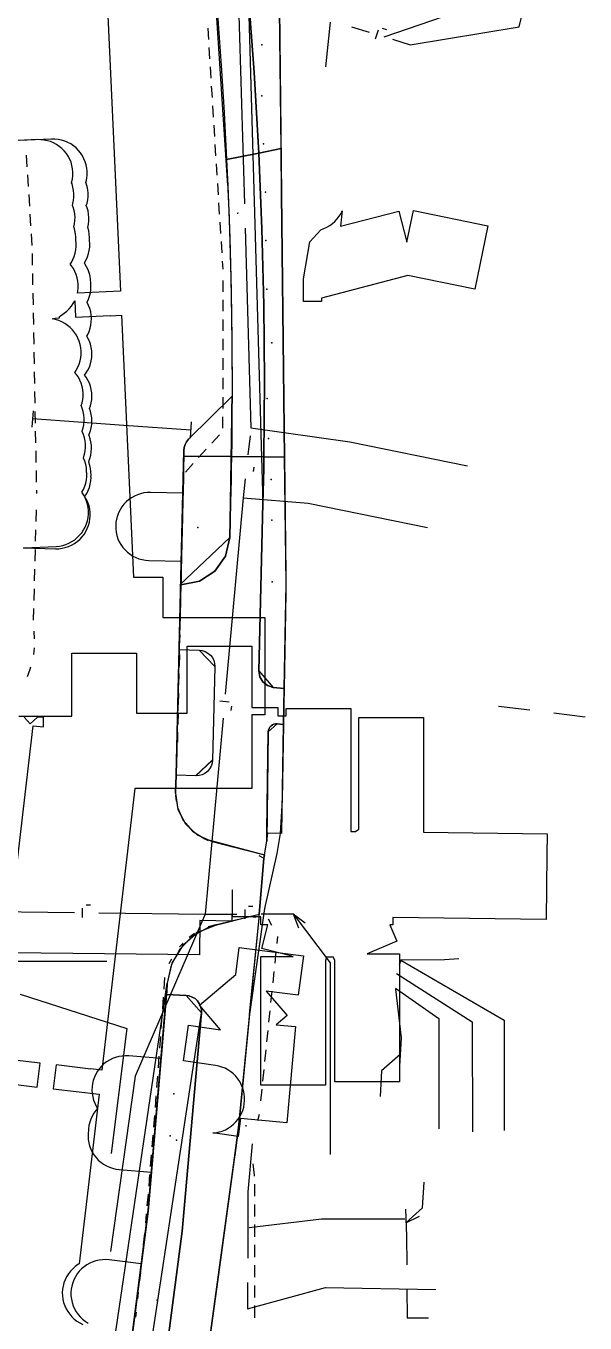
# Model space of a CAD drawing. Header units: metres. Extents: x -3782 to -2031, y 18790 to 19846.
# Drawn here: x -2087.6 to -2053.1, y 19225.9 to 19306.1 of the extents above; entities that cross this region are included whole.
import ezdxf

# ---------------------------------------------------------------- set-up
doc = ezdxf.new("R2010")
doc.units = ezdxf.units.M
for name, color, linetype in [('BOUNDARY', 7, 'Continuous'), ('CURB', 7, 'Continuous'), ('ELECTR_CABLE', 7, 'Continuous'), ('GRASS', 7, 'Continuous'), ('GROUND', 7, 'Continuous'), ('HEAT', 7, 'Continuous'), ('ROAD', 7, 'Continuous'), ('SEWER', 7, 'Continuous'), ('SIDEWALK_PATH', 7, 'Continuous'), ('TREE', 7, 'Continuous'), ('WATER_PIPELINE', 7, 'Continuous')]:
    doc.layers.add(name, color=color, linetype=linetype)

msp = doc.modelspace()

# ---------------------------------------------------------------- linework, layer by layer
at = {"layer": 'BOUNDARY'}
msp.add_lwpolyline([(-2075.328, 19362.054), (-2076.088, 19354.503), (-2076.129, 19346.913), (-2075.451, 19339.354), (-2073.643, 19326.236), (-2073.484, 19325.139), (-2072.469, 19318.461), (-2072.018, 19312.913), (-2071.822, 19295.67), (-2071.554, 19272.155), (-2071.558, 19271.017), (-2071.776, 19258.235), (-2071.912, 19256.15), (-2072.118, 19254.908), (-2072.884, 19251.504), (-2073.796, 19244.979), (-2074.404, 19238.78), (-2074.553, 19237.486), (-2074.69, 19236.44), (-2075.781, 19228.426), (-2076.598, 19222.437)], dxfattribs=at)
at = {"layer": 'CURB'}
for points in [[(-2074.786, 19319.032), (-2073.89, 19308.17), (-2072.974, 19276.556), (-2073.233, 19266.199), (-2072.343, 19265.18), (-2071.659, 19265.104)], [(-2075.143, 19296.196), (-2076.003, 19309.407)], [(-2076.389, 19305.938), (-2076.346, 19305.237)], [(-2076.314, 19304.738), (-2076.271, 19304.036)], [(-2076.239, 19303.537), (-2076.196, 19302.836)], [(-2076.165, 19302.337), (-2076.121, 19301.636)], [(-2076.09, 19301.137), (-2076.046, 19300.436)], [(-2076.015, 19299.937), (-2075.971, 19299.235)], [(-2075.94, 19298.736), (-2075.896, 19298.035)], [(-2087.605, 19298.078), (-2087.559, 19297.36)], [(-2075.865, 19297.536), (-2075.821, 19296.835)], [(-2087.528, 19296.861), (-2087.482, 19296.144)], [(-2075.79, 19296.336), (-2075.746, 19295.635)], [(-2087.451, 19295.645), (-2087.405, 19294.927)], [(-2075.715, 19295.136), (-2075.671, 19294.434)], [(-2087.373, 19294.428), (-2087.328, 19293.71)], [(-2075.64, 19293.935), (-2075.596, 19293.234)], [(-2087.296, 19293.211), (-2087.251, 19292.494)], [(-2075.565, 19292.735), (-2075.522, 19292.034)], [(-2087.24, 19291.994), (-2087.227, 19291.275)], [(-2075.49, 19291.535), (-2075.459, 19291.032)], [(-2087.218, 19290.775), (-2087.205, 19290.056)], [(-2075.459, 19290.333), (-2075.46, 19289.63)], [(-2087.195, 19289.556), (-2087.182, 19288.837)], [(-2075.46, 19289.13), (-2075.46, 19288.428)], [(-2087.173, 19288.337), (-2087.16, 19287.618)], [(-2075.46, 19287.928), (-2075.461, 19287.225)], [(-2087.151, 19287.118), (-2087.138, 19286.399)], [(-2075.461, 19286.725), (-2075.461, 19286.023)], [(-2087.129, 19285.899), (-2087.116, 19285.18)], [(-2075.461, 19285.523), (-2075.461, 19284.82)], [(-2087.107, 19284.681), (-2087.094, 19283.962)], [(-2075.462, 19284.32), (-2075.462, 19283.617)], [(-2087.085, 19283.462), (-2087.072, 19282.743)], [(-2078.052, 19271.516), (-2078.102, 19271.518), (-2075.028, 19274.442), (-2074.973, 19276.606), (-2074.883, 19283.189)], [(-2075.462, 19283.117), (-2075.462, 19282.415)], [(-2087.062, 19282.243), (-2087.049, 19281.524)], [(-2075.463, 19281.915), (-2075.463, 19281.212)], [(-2087.04, 19281.024), (-2087.027, 19280.305)], [(-2075.663, 19280.79), (-2076.136, 19280.27)], [(-2087.018, 19279.805), (-2087.005, 19279.086)], [(-2076.473, 19279.901), (-2076.946, 19279.382)], [(-2086.996, 19278.586), (-2086.983, 19277.867)], [(-2077.283, 19279.012), (-2077.757, 19278.493)], [(-2077.895, 19278.044), (-2077.911, 19277.342)], [(-2086.974, 19277.367), (-2086.97, 19277.16)], [(-2086.996, 19276.148), (-2087.014, 19275.43)], [(-2077.922, 19276.842), (-2077.938, 19276.139)], [(-2077.949, 19275.639), (-2077.965, 19274.937)], [(-2087.027, 19274.93), (-2087.046, 19274.211)], [(-2087.058, 19273.711), (-2087.077, 19272.992)], [(-2077.977, 19274.437), (-2077.993, 19273.735)], [(-2078.004, 19273.235), (-2078.02, 19272.532)], [(-2087.09, 19272.492), (-2087.108, 19271.773)], [(-2087.121, 19271.274), (-2087.139, 19270.555)], [(-2078.031, 19272.032), (-2078.047, 19271.33)], [(-2078.058, 19270.83), (-2078.074, 19270.128)], [(-2087.152, 19270.055), (-2087.17, 19269.336)], [(-2078.086, 19269.628), (-2078.102, 19268.925)], [(-2087.139, 19268.66), (-2087.106, 19268.18)], [(-2078.113, 19268.426), (-2078.121, 19268.069)], [(-2087.12, 19267.621), (-2087.16, 19267.221)], [(-2078.151, 19267.518), (-2076.922, 19267.487), (-2075.947, 19266.462), (-2076.091, 19260.687), (-2077.118, 19259.712), (-2078.34, 19259.745)], [(-2078.14, 19267.223), (-2078.156, 19266.521)], [(-2087.372, 19266.284), (-2087.536, 19265.832)], [(-2087.334, 19266.424), (-2087.372, 19266.284)], [(-2078.167, 19266.021), (-2078.183, 19265.319)], [(-2078.195, 19264.819), (-2078.21, 19264.116)], [(-2078.222, 19263.616), (-2078.238, 19262.914)], [(-2072.743, 19255.677), (-2072.643, 19262.432), (-2072.087, 19262.921), (-2071.697, 19262.878)], [(-2078.249, 19262.414), (-2078.263, 19261.793)], [(-2078.285, 19261.212), (-2078.311, 19260.51)], [(-2076.121, 19260.687), (-2077.146, 19259.713)], [(-2078.33, 19260.01), (-2078.357, 19259.308)], [(-2078.387, 19258.511), (-2078.34, 19258.152)], [(-2078.192, 19257.631), (-2078.129, 19257.459)], [(-2077.544, 19256.549), (-2077.286, 19256.294)], [(-2076.65, 19255.857), (-2076.353, 19255.715)], [(-2075.507, 19255.499), (-2074.826, 19255.325)], [(-2074.341, 19255.201), (-2073.661, 19255.027)], [(-2073.22, 19254.791), (-2072.911, 19254.625)], [(-2075.797, 19250.513), (-2076.353, 19250.381)], [(-2074.608, 19250.795), (-2075.31, 19250.628)], [(-2073.414, 19250.949), (-2073.762, 19250.996)], [(-2072.427, 19250.464), (-2072.628, 19250.843)], [(-2077.193, 19249.956), (-2077.53, 19249.713)], [(-2076.94, 19250.104), (-2077.119, 19250)], [(-2072.104, 19249.337), (-2072.059, 19249.774)], [(-2077.908, 19249.367), (-2078.125, 19249.136)], [(-2072.228, 19248.122), (-2072.155, 19248.84)], [(-2078.632, 19248.389), (-2078.784, 19248.084)], [(-2079.048, 19247.246), (-2079.099, 19246.527)], [(-2072.352, 19246.907), (-2072.279, 19247.625)], [(-2086.825, 19193.08), (-2078.886, 19246.885)], [(-2072.477, 19245.692), (-2072.403, 19246.409)], [(-2087.295, 19191.108), (-2086.101, 19190.819), (-2084.893, 19191.559), (-2076.771, 19245.07), (-2077.72, 19246.136), (-2078.932, 19246.195)], [(-2079.135, 19246.028), (-2079.186, 19245.308)], [(-2079.222, 19244.81), (-2079.274, 19244.09)], [(-2072.601, 19244.477), (-2072.528, 19245.194)], [(-2079.309, 19243.591), (-2079.361, 19242.872)], [(-2072.726, 19243.261), (-2072.652, 19243.979)], [(-2072.85, 19242.046), (-2072.777, 19242.764)], [(-2079.397, 19242.373), (-2079.448, 19241.653)], [(-2079.487, 19241.155), (-2079.544, 19240.436)], [(-2072.974, 19240.831), (-2072.901, 19241.549)], [(-2073.099, 19239.616), (-2073.025, 19240.334)], [(-2079.584, 19239.937), (-2079.641, 19239.218)], [(-2079.681, 19238.72), (-2079.739, 19238)], [(-2073.293, 19238.415), (-2073.183, 19238.793)], [(-2074.468, 19238.132), (-2074.468, 19238.132), (-2074.716, 19236.24)], [(-2074.07, 19238.093), (-2073.97, 19238.083)], [(-2079.779, 19237.502), (-2079.836, 19236.783)], [(-2079.876, 19236.284), (-2079.934, 19235.565)], [(-2073.486, 19235.017), (-2073.584, 19235.718)], [(-2079.974, 19235.067), (-2080.031, 19234.348)], [(-2073.486, 19234.973), (-2073.486, 19235.017)], [(-2073.481, 19233.721), (-2073.484, 19234.473)], [(-2080.074, 19233.85), (-2080.14, 19233.131)], [(-2073.476, 19232.469), (-2073.479, 19233.221)], [(-2080.185, 19232.633), (-2080.238, 19232.059)], [(-2073.471, 19231.216), (-2073.474, 19231.969)], [(-2080.3, 19231.417), (-2080.369, 19230.721)], [(-2073.468, 19230.332), (-2073.469, 19230.716)], [(-2080.483, 19229.604), (-2080.496, 19229.484)], [(-2080.422, 19230.202), (-2080.483, 19229.604)], [(-2073.468, 19229.964), (-2073.468, 19230.332)], [(-2080.549, 19228.987), (-2080.602, 19228.487)], [(-2073.468, 19228.712), (-2073.468, 19229.464)], [(-2073.468, 19227.46), (-2073.468, 19228.212)], [(-2080.681, 19227.773), (-2080.725, 19227.371)], [(-2080.818, 19226.559), (-2080.853, 19226.256)], [(-2073.468, 19226.208), (-2073.468, 19226.96)]]:
    msp.add_lwpolyline(points, dxfattribs=at)
at = {"layer": 'ELECTR_CABLE'}
for points in [[(-2068.811, 19306.3), (-2069.112, 19303.541)], [(-2087.178, 19282.272), (-2087.248, 19281.274)], [(-2081.579, 19281.379), (-2087.213, 19281.773)], [(-2077.435, 19281.089), (-2081.579, 19281.379)], [(-2077.4, 19281.588), (-2077.47, 19280.59)], [(-2058.407, 19264.022), (-2056.482, 19263.785)], [(-2054.993, 19263.602), (-2053.068, 19263.365)], [(-2064.45, 19248.32), (-2064.56, 19247.998)], [(-2061.75, 19248.34), (-2064.45, 19248.32)], [(-2064.45, 19248.32), (-2058.066, 19244.608)], [(-2060.874, 19248.39), (-2061.75, 19248.34)], [(-2064.73, 19247.5), (-2060.035, 19244.51)], [(-2064.78, 19246.58), (-2062.103, 19244.707)], [(-2064.774, 19246.528), (-2064.437, 19243.507)], [(-2062.103, 19244.707), (-2062.1, 19237.892)], [(-2060.035, 19244.51), (-2060.032, 19237.695)], [(-2058.066, 19244.608), (-2058.063, 19237.793)], [(-2064.437, 19243.507), (-2064.529, 19241.759)], [(-2064.491, 19242.476), (-2065.639, 19241.484)], [(-2065.639, 19241.484), (-2065.728, 19239.892)], [(-2073.63, 19236.958), (-2073.9, 19233.99)], [(-2063.105, 19233.01), (-2063.016, 19234.602)], [(-2073.9, 19233.99), (-2073.917, 19229.89)], [(-2064.172, 19232.93), (-2064.1, 19231.26)], [(-2064.135, 19232.08), (-2063.105, 19233.01)], [(-2073.828, 19231.797), (-2069.346, 19232.322)], [(-2069.346, 19232.322), (-2064.197, 19232.322)], [(-2064.135, 19232.08), (-2063.299, 19232.497)], [(-2064.1, 19231.26), (-2064.089, 19229.485)], [(-2073.923, 19228.39), (-2073.93, 19226.77)], [(-2073.93, 19226.77), (-2069.102, 19228.08)], [(-2069.102, 19228.08), (-2062.288, 19227.949)], [(-2064.081, 19227.985), (-2064.07, 19226.21)], [(-2064.07, 19226.21), (-2062.735, 19226.21)]]:
    msp.add_lwpolyline(points, dxfattribs=at)
for points in [[(-2064.077, 19292.693), (-2063.674, 19294.652), (-2059.079, 19293.708), (-2059.884, 19289.79), (-2064.023, 19290.64), (-2069.358, 19289.251), (-2069.358, 19289.027), (-2070.475, 19289.027), (-2070.476, 19290.436), (-2070.069, 19292.719), (-2069.399, 19293.475), (-2069.207, 19293.542), (-2069.019, 19293.628), (-2068.842, 19293.732), (-2068.675, 19293.853), (-2068.521, 19293.99), (-2068.381, 19294.141), (-2068.256, 19294.306), (-2068.148, 19294.481), (-2068.07, 19294.642), (-2068.174, 19293.693), (-2064.581, 19294.629)], [(-2075.593, 19244.013), (-2076.888, 19245.537), (-2074.652, 19247.436), (-2074.433, 19249.101), (-2070.467, 19248.579), (-2070.787, 19246.149), (-2072.77, 19246.41), (-2071.476, 19244.886), (-2072.147, 19244.316), (-2070.962, 19244.208), (-2071.502, 19238.271), (-2074.354, 19238.531), (-2074.513, 19237.412), (-2076.072, 19237.634), (-2075.883, 19237.653), (-2075.681, 19237.695), (-2075.484, 19237.756), (-2075.294, 19237.836), (-2075.113, 19237.934), (-2074.942, 19238.049), (-2074.784, 19238.181), (-2074.639, 19238.328), (-2074.509, 19238.488), (-2074.396, 19238.66), (-2074.299, 19238.842), (-2074.222, 19239.033), (-2074.163, 19239.23), (-2074.124, 19239.433), (-2074.105, 19239.638), (-2074.106, 19239.844), (-2074.128, 19240.049), (-2074.169, 19240.251), (-2074.23, 19240.448), (-2074.31, 19240.638), (-2074.408, 19240.819), (-2074.524, 19240.99), (-2074.655, 19241.148), (-2074.802, 19241.293), (-2074.962, 19241.423), (-2075.134, 19241.536), (-2075.316, 19241.632), (-2075.507, 19241.71), (-2075.705, 19241.769), (-2075.907, 19241.808), (-2077.887, 19242.09), (-2077.573, 19244.295)]]:
    msp.add_lwpolyline(points, close=True, dxfattribs=at)
at = {"layer": 'GRASS'}
for points in [[(-2072.05, 19315.702), (-2072.596, 19319.293), (-2074.786, 19319.032), (-2073.89, 19308.17), (-2073.694, 19305.683), (-2073.519, 19303.195), (-2073.366, 19300.705), (-2073.233, 19298.214), (-2071.854, 19298.491)], [(-2071.822, 19295.67), (-2071.854, 19298.491), (-2073.233, 19298.214), (-2073.041, 19293.52), (-2072.924, 19288.825), (-2072.883, 19284.127), (-2072.916, 19279.43), (-2071.637, 19279.421)], [(-2074.883, 19283.189), (-2077.567, 19280.519), (-2077.69, 19280.369), (-2077.782, 19280.2), (-2077.84, 19280.017), (-2077.861, 19279.824), (-2077.862, 19279.734), (-2077.864, 19279.645), (-2077.865, 19279.555), (-2077.866, 19279.466), (-2074.916, 19279.444), (-2074.904, 19280.381), (-2074.894, 19281.317), (-2074.887, 19282.253)], [(-2074.916, 19279.444), (-2077.866, 19279.466), (-2077.878, 19278.769), (-2077.891, 19278.073), (-2077.906, 19277.376), (-2077.923, 19276.68), (-2078.052, 19271.517), (-2076.894, 19271.738), (-2075.941, 19272.36), (-2075.287, 19273.292), (-2075.028, 19274.442), (-2074.973, 19276.606), (-2074.957, 19277.316), (-2074.941, 19278.025), (-2074.928, 19278.735)], [(-2071.548, 19271.586), (-2071.637, 19279.421), (-2072.916, 19279.43), (-2072.928, 19278.711), (-2072.942, 19277.993), (-2072.957, 19277.275), (-2072.974, 19276.556), (-2073.233, 19266.199), (-2073.172, 19265.828), (-2072.986, 19265.516), (-2072.701, 19265.29), (-2072.343, 19265.18), (-2071.659, 19265.104)], [(-2078.151, 19267.518), (-2076.922, 19267.487), (-2076.726, 19267.463), (-2076.541, 19267.401), (-2076.371, 19267.305), (-2076.222, 19267.177), (-2076.101, 19267.021), (-2076.014, 19266.847), (-2075.962, 19266.659), (-2075.947, 19266.462), (-2076.091, 19260.687), (-2076.116, 19260.491), (-2076.177, 19260.306), (-2076.274, 19260.136), (-2076.403, 19259.986), (-2076.558, 19259.865), (-2076.733, 19259.778), (-2076.922, 19259.726), (-2077.118, 19259.712), (-2078.346, 19259.745)], [(-2072.743, 19255.677), (-2072.662, 19256.186), (-2071.811, 19256.171), (-2071.697, 19262.879), (-2072.087, 19262.921), (-2072.192, 19262.922), (-2072.293, 19262.902), (-2072.388, 19262.86), (-2072.474, 19262.8), (-2072.545, 19262.723), (-2072.597, 19262.634), (-2072.631, 19262.536), (-2072.643, 19262.432)]]:
    msp.add_lwpolyline(points, close=True, dxfattribs=at)
msp.add_lwpolyline([(-2079.716, 19218.145), (-2077.963, 19231.574), (-2076.771, 19245.07), (-2076.778, 19245.269), (-2076.823, 19245.461), (-2076.905, 19245.641), (-2077.022, 19245.802), (-2077.169, 19245.937), (-2077.338, 19246.039), (-2077.523, 19246.106), (-2077.72, 19246.136), (-2078.932, 19246.195), (-2080.074, 19232.801), (-2081.771, 19219.473)], dxfattribs=at)
at = {"layer": 'GROUND'}
for points in [[(-2072.018, 19312.913), (-2071.822, 19295.67), (-2071.554, 19272.155), (-2071.558, 19271.017), (-2071.659, 19265.104), (-2072.343, 19265.18), (-2072.701, 19265.29), (-2072.986, 19265.516), (-2073.172, 19265.828), (-2073.233, 19266.199), (-2072.974, 19276.556), (-2072.957, 19277.275), (-2072.942, 19277.993), (-2072.928, 19278.711), (-2072.916, 19279.43), (-2072.883, 19284.127), (-2072.924, 19288.825), (-2073.041, 19293.52), (-2073.233, 19298.214), (-2073.366, 19300.705), (-2073.519, 19303.195), (-2073.694, 19305.683), (-2073.89, 19308.17)], [(-2081.766, 19219.511), (-2080.068, 19232.858), (-2078.925, 19246.305), (-2078.932, 19246.195), (-2077.72, 19246.136), (-2077.523, 19246.106), (-2077.338, 19246.039), (-2077.169, 19245.937), (-2077.022, 19245.802), (-2076.905, 19245.641), (-2076.823, 19245.461), (-2076.778, 19245.269), (-2076.771, 19245.07), (-2077.963, 19231.574), (-2079.716, 19218.145)]]:
    msp.add_lwpolyline(points, dxfattribs=at)
for points in [[(-2078.345, 19259.76), (-2077.861, 19279.824), (-2077.84, 19280.017), (-2077.782, 19280.2), (-2077.69, 19280.369), (-2077.567, 19280.519), (-2074.883, 19283.189), (-2074.887, 19282.253), (-2074.894, 19281.317), (-2074.904, 19280.381), (-2074.916, 19279.444), (-2074.928, 19278.735), (-2074.941, 19278.025), (-2074.957, 19277.316), (-2074.973, 19276.606), (-2075.028, 19274.442), (-2075.287, 19273.292), (-2075.941, 19272.36), (-2076.894, 19271.738), (-2078.052, 19271.517), (-2078.151, 19267.518), (-2076.922, 19267.487), (-2076.726, 19267.463), (-2076.541, 19267.401), (-2076.371, 19267.305), (-2076.222, 19267.177), (-2076.101, 19267.021), (-2076.014, 19266.847), (-2075.962, 19266.659), (-2075.947, 19266.462), (-2076.091, 19260.687), (-2076.116, 19260.491), (-2076.177, 19260.306), (-2076.274, 19260.136), (-2076.403, 19259.986), (-2076.558, 19259.865), (-2076.733, 19259.778), (-2076.922, 19259.726), (-2077.118, 19259.712), (-2078.346, 19259.745), (-2078.373, 19258.636)], [(-2071.776, 19258.235), (-2071.912, 19256.15), (-2072.118, 19254.908), (-2072.884, 19251.504), (-2073.796, 19244.979), (-2073.214, 19250.922), (-2073.197, 19251.13), (-2072.911, 19254.625), (-2072.878, 19254.829), (-2072.743, 19255.677), (-2072.735, 19256.302), (-2072.643, 19262.432), (-2072.631, 19262.536), (-2072.597, 19262.634), (-2072.545, 19262.723), (-2072.474, 19262.8), (-2072.388, 19262.86), (-2072.293, 19262.902), (-2072.192, 19262.922), (-2072.087, 19262.921), (-2071.697, 19262.879)]]:
    msp.add_lwpolyline(points, close=True, dxfattribs=at)
at = {"layer": 'HEAT'}
msp.add_lwpolyline([(-2088.065, 19263.4), (-2084.786, 19263.4), (-2084.786, 19267.287), (-2080.786, 19267.287), (-2080.786, 19263.58), (-2077.652, 19263.58), (-2077.652, 19267.723), (-2073.652, 19267.723), (-2073.652, 19263.939), (-2072.047, 19263.939), (-2072.047, 19263.415), (-2071.547, 19263.415), (-2071.547, 19263.865), (-2067.547, 19263.865), (-2067.547, 19256.28), (-2067.26, 19256.276), (-2067.046, 19256.422), (-2067.046, 19263.314), (-2063.046, 19263.314), (-2063.046, 19256.225), (-2055.417, 19256.132), (-2055.432, 19254.832), (-2055.481, 19250.832), (-2064.94, 19250.948), (-2064.94, 19250.51), (-2065.13, 19250.51), (-2064.693, 19249.501), (-2066.529, 19248.706), (-2064.529, 19248.706), (-2064.529, 19240.8), (-2068.529, 19240.8), (-2068.529, 19248.292), (-2068.623, 19248.51), (-2069.056, 19248.51), (-2069.11, 19248.296), (-2069.11, 19240.596), (-2073.11, 19240.596), (-2073.11, 19248.545), (-2071.11, 19248.545), (-2073.049, 19249.034), (-2072.677, 19250.51), (-2073.1, 19250.51), (-2073.1, 19251), (-2074.85, 19251), (-2074.85, 19252.3), (-2074.85, 19252.658), (-2074.867, 19252.641), (-2074.883, 19251.65), (-2074.899, 19250.726), (-2076.877, 19250.759), (-2076.901, 19248.641), (-2088.635, 19248.772)], dxfattribs=at)
at = {"layer": 'ROAD'}
for points in [[(-2075.763, 19306.512), (-2075.552, 19303.615), (-2075.37, 19300.716), (-2075.216, 19297.816), (-2075.064, 19294.161), (-2074.958, 19290.505), (-2074.898, 19286.847), (-2074.884, 19283.19), (-2074.884, 19283.189), (-2077.566, 19280.519), (-2077.567, 19280.518), (-2077.69, 19280.37), (-2077.691, 19280.368), (-2077.782, 19280.201), (-2077.782, 19280.199), (-2077.839, 19280.018), (-2077.84, 19280.016), (-2077.861, 19279.825), (-2077.861, 19279.824), (-2077.925, 19277.181), (-2079.924, 19277.229), (-2080.13, 19277.224), (-2080.335, 19277.199), (-2080.536, 19277.154), (-2080.731, 19277.089), (-2080.92, 19277.005), (-2081.099, 19276.904), (-2081.267, 19276.785), (-2081.423, 19276.65), (-2081.565, 19276.501), (-2081.692, 19276.338), (-2081.802, 19276.164), (-2081.895, 19275.98), (-2081.969, 19275.788), (-2082.024, 19275.589), (-2082.059, 19275.386), (-2082.074, 19275.18), (-2082.069, 19274.974), (-2082.044, 19274.77), (-2081.998, 19274.569), (-2081.934, 19274.373), (-2081.85, 19274.185), (-2081.748, 19274.006), (-2081.63, 19273.837), (-2081.495, 19273.681), (-2081.346, 19273.539), (-2081.183, 19273.412), (-2081.009, 19273.302), (-2080.825, 19273.21), (-2080.633, 19273.136), (-2080.434, 19273.081), (-2080.231, 19273.046), (-2080.025, 19273.03), (-2078.026, 19272.982), (-2078.345, 19259.76), (-2078.374, 19258.637), (-2078.373, 19258.636), (-2078.262, 19257.749), (-2078.262, 19257.746), (-2077.904, 19256.949), (-2077.902, 19256.946), (-2077.33, 19256.286), (-2077.327, 19256.284), (-2076.571, 19255.811), (-2076.568, 19255.809), (-2072.879, 19254.829), (-2072.878, 19254.828), (-2072.911, 19254.625), (-2073.197, 19251.131), (-2073.198, 19251.13), (-2076.323, 19250.353), (-2076.325, 19250.352), (-2077.323, 19249.795), (-2077.325, 19249.793), (-2078.111, 19248.994), (-2078.113, 19248.992), (-2078.646, 19248.006), (-2078.647, 19248.003), (-2078.886, 19246.886), (-2078.886, 19246.884), (-2078.924, 19246.321), (-2079.272, 19242.228), (-2081.265, 19242.397), (-2081.47, 19242.404), (-2081.676, 19242.391), (-2081.88, 19242.358), (-2082.079, 19242.306), (-2082.272, 19242.234), (-2082.457, 19242.143), (-2082.632, 19242.035), (-2082.796, 19241.91), (-2082.947, 19241.769), (-2083.083, 19241.615), (-2083.204, 19241.448), (-2083.307, 19241.269), (-2083.393, 19241.082), (-2083.46, 19240.887), (-2083.507, 19240.686), (-2083.535, 19240.482), (-2083.542, 19240.276), (-2083.529, 19240.071), (-2083.496, 19239.867), (-2083.444, 19239.668), (-2083.372, 19239.475), (-2083.281, 19239.29), (-2083.192, 19239.146), (-2083.304, 19239.02), (-2083.424, 19238.852), (-2083.528, 19238.674), (-2083.614, 19238.487), (-2083.68, 19238.292), (-2083.728, 19238.091), (-2083.755, 19237.887), (-2083.76, 19237.766), (-2083.776, 19237.646), (-2083.783, 19237.44), (-2083.77, 19237.234), (-2083.737, 19237.031), (-2083.685, 19236.832), (-2083.613, 19236.639), (-2083.522, 19236.453), (-2083.414, 19236.278), (-2083.289, 19236.114), (-2083.148, 19235.963), (-2082.994, 19235.827), (-2082.827, 19235.707), (-2082.648, 19235.603), (-2082.461, 19235.517), (-2082.266, 19235.451), (-2082.065, 19235.403), (-2081.861, 19235.376), (-2079.868, 19235.206), (-2080.068, 19232.859), (-2080.068, 19232.858), (-2080.491, 19229.535), (-2082.475, 19229.787), (-2082.68, 19229.803), (-2082.886, 19229.799), (-2083.091, 19229.775), (-2083.292, 19229.73), (-2083.488, 19229.666), (-2083.677, 19229.583), (-2083.856, 19229.483), (-2084.025, 19229.365), (-2084.182, 19229.231), (-2084.325, 19229.082), (-2084.452, 19228.92), (-2084.563, 19228.746), (-2084.656, 19228.562), (-2084.731, 19228.37), (-2084.787, 19228.172), (-2084.823, 19227.969), (-2084.839, 19227.764), (-2084.835, 19227.558), (-2084.81, 19227.353), (-2084.766, 19227.152), (-2084.702, 19226.956), (-2084.619, 19226.767), (-2084.518, 19226.587), (-2084.4, 19226.418), (-2084.266, 19226.262), (-2084.117, 19226.119), (-2083.955, 19225.992), (-2083.782, 19225.881)], [(-2087.798, 19273.798), (-2085.799, 19273.748), (-2085.593, 19273.753), (-2085.388, 19273.778), (-2085.187, 19273.823), (-2084.991, 19273.888), (-2084.803, 19273.971), (-2084.623, 19274.073), (-2084.455, 19274.191), (-2084.299, 19274.326), (-2084.157, 19274.475), (-2084.03, 19274.638), (-2083.919, 19274.812), (-2083.827, 19274.996), (-2083.752, 19275.188), (-2083.697, 19275.386), (-2083.662, 19275.59), (-2083.647, 19275.795), (-2083.652, 19276.001), (-2083.677, 19276.206), (-2083.722, 19276.407), (-2083.787, 19276.602), (-2083.87, 19276.791), (-2083.971, 19276.97), (-2083.98, 19276.983), (-2083.972, 19276.993), (-2083.863, 19277.168), (-2083.772, 19277.353), (-2083.699, 19277.546), (-2083.646, 19277.745), (-2083.612, 19277.948), (-2083.599, 19278.154), (-2083.601, 19278.223), (-2083.596, 19278.292), (-2083.603, 19278.498), (-2083.63, 19278.702), (-2083.677, 19278.903), (-2083.743, 19279.098), (-2083.753, 19279.12), (-2083.742, 19279.141), (-2083.669, 19279.334), (-2083.616, 19279.533), (-2083.582, 19279.737), (-2083.569, 19279.942), (-2083.575, 19280.148), (-2083.602, 19280.353), (-2083.649, 19280.553), (-2083.715, 19280.749), (-2083.73, 19280.781), (-2083.703, 19280.838), (-2083.633, 19281.032), (-2083.583, 19281.232), (-2083.553, 19281.436), (-2083.543, 19281.642), (-2083.553, 19281.848), (-2083.583, 19282.052), (-2083.633, 19282.251), (-2083.692, 19282.415), (-2083.633, 19282.578), (-2083.583, 19282.778), (-2083.553, 19282.982), (-2083.543, 19283.188), (-2083.553, 19283.394), (-2083.583, 19283.597), (-2083.633, 19283.797), (-2083.702, 19283.991), (-2083.79, 19284.178), (-2083.896, 19284.355), (-2083.993, 19284.485), (-2083.896, 19284.616), (-2083.79, 19284.793), (-2083.702, 19284.979), (-2083.632, 19285.173), (-2083.582, 19285.373), (-2083.552, 19285.577), (-2083.542, 19285.783), (-2083.552, 19285.989), (-2083.582, 19286.192), (-2083.632, 19286.392), (-2083.702, 19286.586), (-2083.79, 19286.773), (-2083.862, 19286.894), (-2083.804, 19286.995), (-2083.719, 19287.183), (-2083.652, 19287.378), (-2083.606, 19287.579), (-2083.579, 19287.783), (-2083.572, 19287.989), (-2083.585, 19288.194), (-2083.619, 19288.398), (-2083.672, 19288.597), (-2083.745, 19288.79), (-2083.836, 19288.975), (-2083.839, 19288.98), (-2083.836, 19288.986), (-2083.751, 19289.174), (-2083.684, 19289.369), (-2083.638, 19289.57), (-2083.611, 19289.774), (-2083.604, 19289.98), (-2083.611, 19290.087), (-2083.607, 19290.194), (-2083.621, 19290.399), (-2083.654, 19290.603), (-2083.708, 19290.802), (-2083.78, 19290.995), (-2083.871, 19291.179), (-2083.98, 19291.355), (-2084.013, 19291.398), (-2083.992, 19291.428), (-2083.892, 19291.608), (-2083.81, 19291.797), (-2083.747, 19291.993), (-2083.703, 19292.195), (-2083.68, 19292.4), (-2083.676, 19292.606), (-2083.692, 19292.8), (-2083.689, 19292.994), (-2083.706, 19293.2), (-2083.743, 19293.402), (-2083.799, 19293.6), (-2083.802, 19293.608), (-2083.8, 19293.616), (-2083.756, 19293.818), (-2083.733, 19294.022), (-2083.729, 19294.228), (-2083.746, 19294.434), (-2083.783, 19294.637), (-2083.84, 19294.835), (-2083.892, 19294.966), (-2083.845, 19295.116), (-2083.804, 19295.318), (-2083.783, 19295.523), (-2083.782, 19295.729), (-2083.801, 19295.934), (-2083.84, 19296.136), (-2083.899, 19296.334), (-2083.923, 19296.394), (-2083.904, 19296.455), (-2083.863, 19296.657), (-2083.842, 19296.862), (-2083.841, 19297.068), (-2083.86, 19297.274), (-2083.899, 19297.476), (-2083.958, 19297.673), (-2084.036, 19297.864), (-2084.132, 19298.047), (-2084.246, 19298.218), (-2084.375, 19298.378), (-2084.52, 19298.525), (-2084.679, 19298.656), (-2084.85, 19298.772), (-2085.031, 19298.87), (-2085.221, 19298.95), (-2085.418, 19299.011), (-2085.62, 19299.052), (-2085.825, 19299.073), (-2086.031, 19299.074), (-2088.043, 19298.986)]]:
    msp.add_lwpolyline(points, dxfattribs=at)
at = {"layer": 'SEWER'}
for points in [[(-2057.134, 19306.023), (-2054.301, 19317.443)], [(-2074.484, 19307.432), (-2074.121, 19295.077)], [(-2065.492, 19305.404), (-2058.877, 19307.671)], [(-2067.492, 19306.015), (-2066.402, 19305.682)], [(-2065.86, 19305.814), (-2066.031, 19305.255)], [(-2065.321, 19305.834), (-2065.587, 19305.915)], [(-2063.878, 19304.911), (-2057.134, 19306.023)], [(-2064.968, 19305.244), (-2063.878, 19304.911)], [(-2074.496, 19294.544), (-2074.518, 19294.52)], [(-2074.538, 19294.495), (-2074.551, 19294.462)], [(-2074.078, 19293.577), (-2073.715, 19281.222)], [(-2073.715, 19281.222), (-2067.613, 19280.367)], [(-2073.769, 19280.733), (-2073.899, 19279.56)], [(-2067.613, 19280.367), (-2060.331, 19278.869)], [(-2073.55, 19278.525), (-2073.52, 19278.801)], [(-2074.065, 19278.069), (-2074.195, 19276.895)], [(-2074.195, 19276.895), (-2075.301, 19264.77)], [(-2074.195, 19276.895), (-2070.172, 19276.575)], [(-2070.172, 19276.575), (-2062.8, 19275.058)], [(-2075.061, 19264.266), (-2075.644, 19264.319)], [(-2075.437, 19263.276), (-2076.543, 19251.151)], [(-2074.932, 19263.743), (-2074.906, 19264.019)], [(-2091.203, 19251.347), (-2084.623, 19251.259)], [(-2084.139, 19251.537), (-2084.147, 19250.952)], [(-2083.628, 19251.707), (-2083.905, 19251.711)], [(-2083.123, 19251.239), (-2076.543, 19251.151)], [(-2074.099, 19251.45), (-2074.095, 19250.865)], [(-2073.591, 19251.63), (-2073.868, 19251.628)], [(-2076.543, 19251.151), (-2080.86, 19241.156)], [(-2076.543, 19251.151), (-2074.577, 19251.163)], [(-2073.077, 19251.172), (-2071.111, 19251.184)], [(-2071.111, 19251.184), (-2068.813, 19248.147)], [(-2071.111, 19251.184), (-2070.767, 19250.315)], [(-2071.111, 19251.184), (-2070.369, 19250.617)], [(-2090.053, 19248.255), (-2082.612, 19248.255)], [(-2068.813, 19248.147), (-2068.813, 19236.303)], [(-2087.986, 19246.224), (-2081.389, 19244.089)], [(-2081.389, 19244.089), (-2082.357, 19236.369)], [(-2080.86, 19241.156), (-2082.404, 19230.314)]]:
    msp.add_lwpolyline(points, dxfattribs=at)
at = {"layer": 'SIDEWALK_PATH'}
for points in [[(-2073.89, 19308.17), (-2074.786, 19319.032), (-2076.551, 19318.817), (-2076.658, 19318.802), (-2076.765, 19318.783), (-2076.87, 19318.76), (-2076.975, 19318.734), (-2076.704, 19316.405), (-2076.452, 19314.074), (-2076.218, 19311.741), (-2076.003, 19309.407), (-2075.763, 19306.512), (-2075.552, 19303.615), (-2075.37, 19300.716), (-2075.216, 19297.816), (-2073.233, 19298.214), (-2073.366, 19300.705), (-2073.519, 19303.195), (-2073.694, 19305.683)], [(-2073.233, 19298.214), (-2075.216, 19297.816), (-2075.197, 19297.411), (-2075.178, 19297.006), (-2075.16, 19296.601), (-2075.143, 19296.196), (-2075.024, 19292.946), (-2074.941, 19289.694), (-2074.894, 19286.442), (-2074.883, 19283.189), (-2074.887, 19282.253), (-2074.894, 19281.317), (-2074.904, 19280.381), (-2074.916, 19279.444), (-2072.916, 19279.43), (-2072.883, 19284.127), (-2072.924, 19288.825), (-2073.041, 19293.52)], [(-2071.659, 19265.104), (-2072.343, 19265.18), (-2072.701, 19265.29), (-2072.986, 19265.516), (-2073.172, 19265.828), (-2073.233, 19266.199), (-2072.974, 19276.556), (-2072.957, 19277.275), (-2072.942, 19277.993), (-2072.928, 19278.711), (-2072.916, 19279.43), (-2074.916, 19279.444), (-2074.928, 19278.735), (-2074.941, 19278.025), (-2074.957, 19277.316), (-2074.973, 19276.606), (-2075.028, 19274.442), (-2075.287, 19273.292), (-2075.941, 19272.36), (-2076.894, 19271.738), (-2078.052, 19271.517), (-2078.151, 19267.518), (-2076.922, 19267.487), (-2076.726, 19267.463), (-2076.541, 19267.401), (-2076.371, 19267.305), (-2076.222, 19267.177), (-2076.101, 19267.021), (-2076.014, 19266.847), (-2075.962, 19266.659), (-2075.947, 19266.462), (-2076.091, 19260.687), (-2076.116, 19260.491), (-2076.177, 19260.306), (-2076.274, 19260.136), (-2076.403, 19259.986), (-2076.558, 19259.865), (-2076.733, 19259.778), (-2076.922, 19259.726), (-2077.118, 19259.712), (-2078.346, 19259.745), (-2078.373, 19258.636), (-2078.226, 19257.629), (-2077.766, 19256.751), (-2077.046, 19256.07), (-2076.117, 19255.655), (-2072.878, 19254.829), (-2072.743, 19255.677), (-2072.735, 19256.302), (-2072.643, 19262.432), (-2072.631, 19262.536), (-2072.597, 19262.634), (-2072.545, 19262.723), (-2072.474, 19262.8), (-2072.388, 19262.86), (-2072.293, 19262.902), (-2072.192, 19262.922), (-2072.087, 19262.921), (-2071.697, 19262.879)]]:
    msp.add_lwpolyline(points, close=True, dxfattribs=at)
msp.add_lwpolyline([(-2076.829, 19220.743), (-2074.716, 19236.24), (-2074.468, 19238.132), (-2073.214, 19250.922), (-2073.197, 19251.13), (-2075.819, 19250.508), (-2077.001, 19250.017), (-2077.948, 19249.2), (-2078.597, 19248.132), (-2078.886, 19246.885), (-2078.898, 19246.712), (-2078.91, 19246.54), (-2078.921, 19246.367), (-2078.932, 19246.195), (-2077.72, 19246.136), (-2077.523, 19246.106), (-2077.338, 19246.039), (-2077.169, 19245.937), (-2077.022, 19245.802), (-2076.905, 19245.641), (-2076.823, 19245.461), (-2076.778, 19245.269), (-2076.771, 19245.07), (-2077.963, 19231.574), (-2079.716, 19218.145)], dxfattribs=at)
at = {"layer": 'TREE'}
for p in [(-2073.052, 19304.903), (-2073.033, 19301.754), (-2072.939, 19298.772), (-2072.812, 19295.798), (-2072.792, 19292.811), (-2072.723, 19289.794), (-2072.418, 19286.471), (-2072.721, 19283.041), (-2072.632, 19280.573), (-2072.473, 19278.024), (-2072.421, 19275.508), (-2076.989, 19275.057), (-2072.4, 19271.699), (-2078.47, 19240.052), (-2078.716, 19237.459), (-2078.314, 19237.182), (-2079.515, 19227.293)]:
    msp.add_point(p, dxfattribs=at)
at = {"layer": 'WATER_PIPELINE'}
for points in [[(-2082.783, 19311.652), (-2081.775, 19289.679), (-2084.442, 19289.556), (-2084.417, 19289.68), (-2084.396, 19289.885), (-2084.396, 19290.091), (-2084.415, 19290.296), (-2084.455, 19290.498), (-2084.514, 19290.695), (-2084.592, 19290.886), (-2084.689, 19291.068), (-2084.803, 19291.24), (-2084.886, 19291.342), (-2084.813, 19291.451), (-2084.715, 19291.633), (-2084.635, 19291.823), (-2084.575, 19292.02), (-2084.534, 19292.222), (-2084.513, 19292.427), (-2084.513, 19292.633), (-2084.531, 19292.827), (-2084.531, 19293.022), (-2084.55, 19293.228), (-2084.59, 19293.43), (-2084.649, 19293.627), (-2084.652, 19293.635), (-2084.65, 19293.643), (-2084.609, 19293.845), (-2084.588, 19294.05), (-2084.587, 19294.256), (-2084.607, 19294.461), (-2084.646, 19294.663), (-2084.706, 19294.861), (-2084.751, 19294.971), (-2084.716, 19295.086), (-2084.675, 19295.288), (-2084.654, 19295.493), (-2084.653, 19295.699), (-2084.673, 19295.904), (-2084.713, 19296.106), (-2084.772, 19296.304), (-2084.796, 19296.363), (-2084.777, 19296.425), (-2084.737, 19296.627), (-2084.716, 19296.832), (-2084.715, 19297.038), (-2084.735, 19297.243), (-2084.774, 19297.446), (-2084.833, 19297.643), (-2084.912, 19297.834), (-2085.008, 19298.016), (-2085.122, 19298.188), (-2085.252, 19298.347), (-2085.398, 19298.493), (-2085.556, 19298.625), (-2085.727, 19298.74), (-2085.909, 19298.837), (-2086.099, 19298.917), (-2086.296, 19298.977), (-2086.498, 19299.018), (-2086.703, 19299.039), (-2086.909, 19299.04), (-2088.907, 19298.948)], [(-2087.753, 19273.807), (-2085.755, 19273.899), (-2085.55, 19273.919), (-2085.348, 19273.958), (-2085.15, 19274.017), (-2084.96, 19274.096), (-2084.778, 19274.192), (-2084.606, 19274.306), (-2084.446, 19274.436), (-2084.3, 19274.582), (-2084.169, 19274.741), (-2084.054, 19274.912), (-2083.956, 19275.093), (-2083.877, 19275.283), (-2083.816, 19275.48), (-2083.775, 19275.682), (-2083.754, 19275.887), (-2083.754, 19276.093), (-2083.773, 19276.298), (-2083.813, 19276.501), (-2083.872, 19276.698), (-2083.95, 19276.889), (-2084.047, 19277.071), (-2084.16, 19277.241), (-2084.063, 19277.421), (-2083.983, 19277.611), (-2083.923, 19277.808), (-2083.882, 19278.01), (-2083.861, 19278.215), (-2083.861, 19278.421), (-2083.867, 19278.489), (-2083.867, 19278.556), (-2083.886, 19278.761), (-2083.926, 19278.963), (-2083.985, 19279.161), (-2084.063, 19279.352), (-2084.075, 19279.374), (-2084.065, 19279.397), (-2084.005, 19279.594), (-2083.964, 19279.796), (-2083.943, 19280.001), (-2083.943, 19280.207), (-2083.962, 19280.412), (-2084.002, 19280.615), (-2084.061, 19280.812), (-2084.139, 19281.003), (-2084.144, 19281.012), (-2084.14, 19281.022), (-2084.08, 19281.219), (-2084.039, 19281.421), (-2084.018, 19281.626), (-2084.017, 19281.832), (-2084.037, 19282.037), (-2084.076, 19282.24), (-2084.136, 19282.437), (-2084.202, 19282.599), (-2084.151, 19282.765), (-2084.11, 19282.967), (-2084.089, 19283.172), (-2084.088, 19283.379), (-2084.108, 19283.584), (-2084.147, 19283.786), (-2084.207, 19283.983), (-2084.285, 19284.174), (-2084.381, 19284.356), (-2084.495, 19284.528), (-2084.6, 19284.656), (-2084.508, 19284.792), (-2084.41, 19284.974), (-2084.33, 19285.164), (-2084.27, 19285.361), (-2084.229, 19285.563), (-2084.208, 19285.768), (-2084.208, 19285.974), (-2084.227, 19286.179), (-2084.267, 19286.381), (-2084.326, 19286.579), (-2084.404, 19286.77), (-2084.501, 19286.952), (-2084.615, 19287.123), (-2084.745, 19287.283), (-2084.89, 19287.429), (-2085.049, 19287.56), (-2085.22, 19287.675), (-2085.401, 19287.773), (-2085.592, 19287.853), (-2085.789, 19287.913), (-2085.991, 19287.954), (-2085.995, 19287.954), (-2085.99, 19287.956), (-2085.816, 19288.008), (-2085.55, 19288.02), (-2085.554, 19288.118), (-2085.42, 19288.19), (-2085.248, 19288.304), (-2085.088, 19288.434), (-2084.942, 19288.579), (-2084.811, 19288.738), (-2084.696, 19288.909), (-2084.601, 19289.086), (-2084.554, 19288.066), (-2082.406, 19288.165), (-2082.405, 19288.149), (-2081.706, 19288.181), (-2080.963, 19271.986), (-2079.165, 19271.986), (-2079.165, 19269.492), (-2072.864, 19269.492), (-2072.864, 19263.492), (-2073.664, 19263.492), (-2073.664, 19258.939), (-2080.885, 19258.939), (-2082.922, 19241.519), (-2083.617, 19241.601), (-2083.619, 19241.588), (-2085.754, 19241.838), (-2085.927, 19240.36), (-2083.096, 19240.029), (-2084.322, 19229.543), (-2084.408, 19229.494), (-2084.575, 19229.374), (-2084.73, 19229.238), (-2084.871, 19229.088), (-2084.997, 19228.924), (-2085.106, 19228.749), (-2085.197, 19228.565), (-2085.27, 19228.372), (-2085.323, 19228.173), (-2085.357, 19227.97), (-2085.371, 19227.764), (-2085.364, 19227.558), (-2085.337, 19227.354), (-2085.291, 19227.153), (-2085.224, 19226.958), (-2085.14, 19226.77), (-2085.037, 19226.591), (-2084.917, 19226.424), (-2084.781, 19226.269), (-2084.631, 19226.128), (-2084.467, 19226.002), (-2084.292, 19225.893), (-2084.107, 19225.802)], [(-2089.056, 19240.726), (-2086.918, 19240.476), (-2086.745, 19241.954), (-2089.578, 19242.285), (-2087.178, 19262.812), (-2086.536, 19262.736), (-2086.536, 19263.081), (-2086.536, 19263.338), (-2086.909, 19263.338), (-2087.353, 19262.931), (-2087.727, 19263.338)]]:
    msp.add_lwpolyline(points, dxfattribs=at)

doc.saveas('drawing.dxf')
